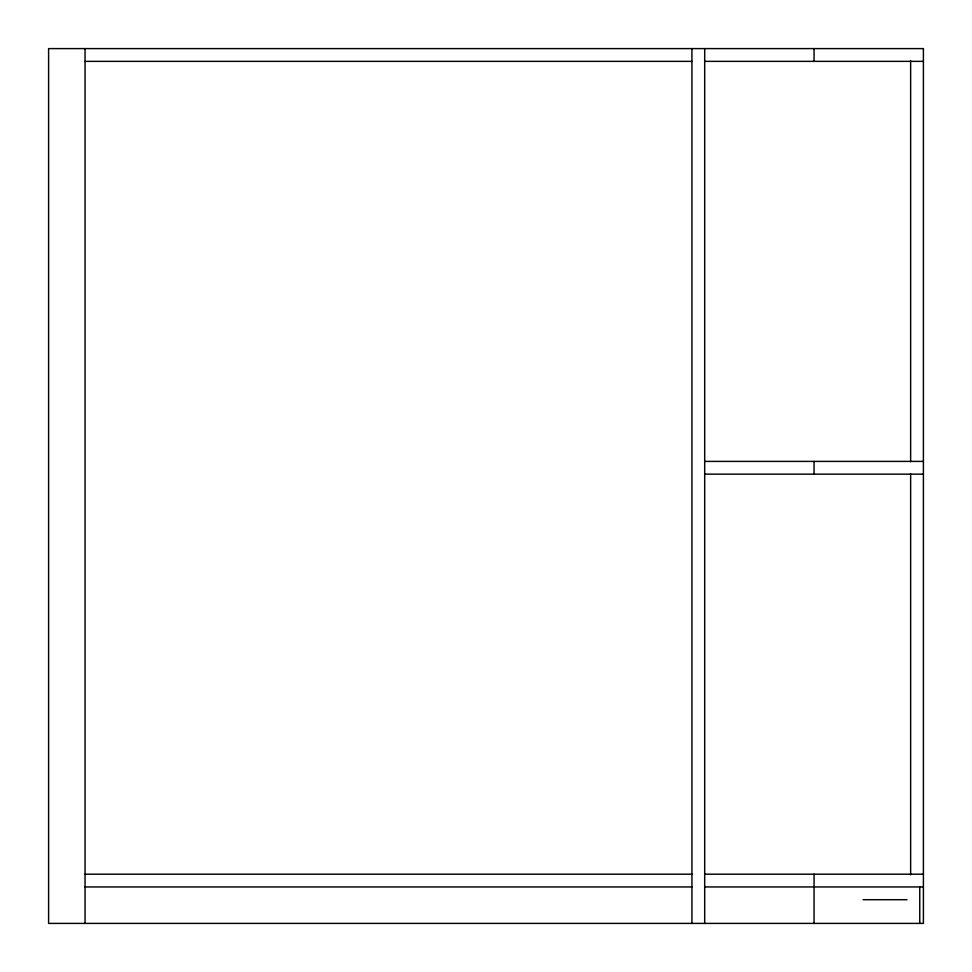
<?xml version="1.0" encoding="UTF-8"?>
<svg xmlns="http://www.w3.org/2000/svg" width="972" height="972" viewBox="0 0 972 972"><rect width="100%" height="100%" fill="white"/><g stroke="black" fill="none" stroke-linecap="round" stroke-linejoin="round"><path stroke-width="1.46" d="M85.05 61.358L691.942 61.358M704.7 61.358L923.4 61.358M704.7 461.396L923.4 461.396M704.7 474.154L923.4 474.154M85.05 874.193L691.942 874.193M704.7 874.193L923.4 874.193M85.05 886.95L691.942 886.95M704.7 886.95L923.4 886.95M863.027 899.708L906.998 899.708M919.755 886.95L919.755 923.4M910.643 60.75L910.643 461.7M910.643 473.85L910.643 874.8M814.05 48.6L814.05 61.358M814.05 461.396L814.05 474.154M814.05 874.193L814.05 923.4M704.7 48.6L704.7 923.4M691.942 48.6L691.942 923.4M85.05 48.6L85.05 923.4M923.4 48.6L48.6 48.6L48.6 923.4L923.4 923.4L923.4 48.6"/></g></svg>
